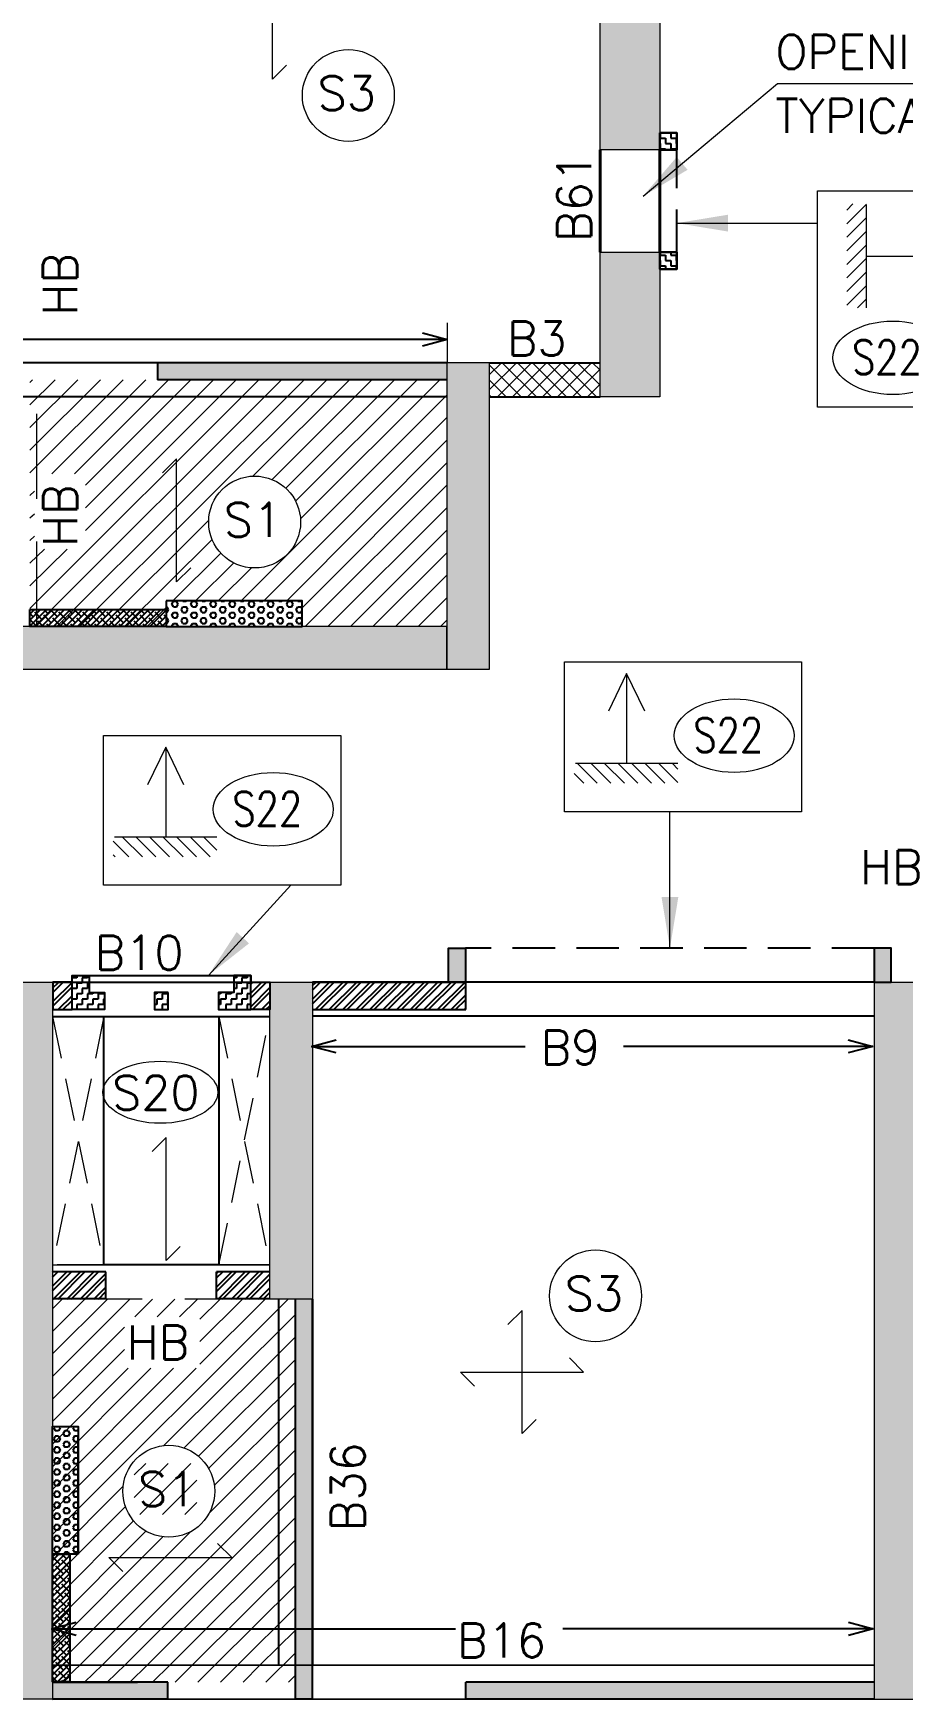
# Model space of a CAD drawing. Header units: millimetres. Extents: x 1181448 to 1317632, y -5734806 to -5633961.
# Drawn here: x 1213472 to 1218579, y -5648906 to -5639118 of the extents above; entities that cross this region are included whole.
import ezdxf

# ---------------------------------------------------------------- set-up
doc = ezdxf.new("R2010")
doc.units = ezdxf.units.MM
doc.header["$LTSCALE"] = 1000
doc.header["$MEASUREMENT"] = 0
for name, pattern in [('1', [0]), ('AUDIT_D_120904163729-0', [0]), ('DASHED', [0.75, 0.5, -0.25]), ('HIDDEN', [0.375, 0.25, -0.125]), ('T8(T9 IS SIMILAR) - TYPICAL FLOOR ELEVATION$0$AUDIT_D_120904163729-0', [0]), ('T8(T9 IS SIMILAR) - TYPICAL FLOOR ELEVATION$0$HIDDEN', [0.375, 0.25, -0.125])]:
    doc.linetypes.add(name, pattern=pattern)
doc.layers.get('0').update_dxf_attribs({"linetype": 'AUDIT_D_120904163729-0'})
for name, color, linetype in [('100 MM THK. NON-STRUCTURAL WALL', 134, 'Continuous'), ('100 MM THK. NON-STRUCTURAL WALL FOR LEDGE WALL BELOW WASHBASIN COUNTER', 47, 'Continuous'), ('150 MM THK. BLOCK WORK.', 223, 'Continuous'), ('A_dim', 1, 'Continuous'), ('S-BEAM', 20, 'Continuous'), ('SCPL-BEAMS NO.', 7, 'Continuous'), ('T8(T9 IS SIMILAR) - TYPICAL FLOOR ELEVATION$0$A-WALL-FEATURES', 6, 'T8(T9 IS SIMILAR) - TYPICAL FLOOR ELEVATION$0$AUDIT_D_120904163729-0')]:
    doc.layers.add(name, color=color, linetype=linetype)
for name, color, linetype, lineweight in [('160 THK. STRUCT WALL', 7, 'Continuous', 15), ('200 THK. NON-STRUCT WALL -1', 6, 'Continuous', 15), ('S-CUTOUT', 8, 'Continuous', 15), ('S-HATCH', 8, 'Continuous', 9), ('SCPL BEAM', 20, 'Continuous', 13), ('SCPL_DIM', 9, 'Continuous', 5), ('SCPL_SLAB MARK', 72, 'Continuous', 20)]:
    doc.layers.add(name, color=color, linetype=linetype, lineweight=lineweight)
for name, color, linetype, true_color in [('160MM THK.NON-STRUCTURAL WALLS', 7, 'Continuous', 0xea7b62), ('WALL - 0.16 thk STRUCTURAL', 7, '1', 0x24ffc8), ('WALL - 0.20 thk STRUCTURAL', 7, 'Continuous', 0xa60727)]:
    doc.layers.add(name, color=color, linetype=linetype, true_color=true_color)
doc.layers.add('WALL OPENING', color=7, linetype='Continuous', lineweight=40, true_color=0xe6e600)
doc.styles.add('ROMANS', font='romans.shx', dxfattribs={"width": 0.85})
doc.styles.add('SCPL', font='romans.shx')
doc.dimstyles.new('SCPL', dxfattribs={"dimscale": 0, "dimtxt": 300, "dimasz": 300, "dimexe": 100, "dimexo": 200, "dimgap": 150, "dimtad": 0, "dimdec": 0, "dimzin": 1, "dimdsep": 46, "dimtxsty": 'SCPL', "dimcen": 150, "dimclrd": 1, "dimclre": 2, "dimclrt": 5, "dimadec": 3, "dimazin": 0, "dimtfac": 1, "dimtdec": 0, "dimtofl": 0, "dimtmove": 2, "dimatfit": 3, "dimfxl": 0, "dimtolj": 1, "dimtzin": 0, "dimlwd": 15, "dimlwe": 13, "dimarcsym": 0})
doc.dimstyles.new('SCPL-DIM-150', dxfattribs={"dimscale": 100, "dimtxt": 2.25, "dimasz": 1.45, "dimexe": 1, "dimexo": 1, "dimgap": 1, "dimtad": 1, "dimdec": 0, "dimzin": 0, "dimdsep": 46, "dimtxsty": 'ROMANS', "dimblk": 'OPEN30', "dimcen": 0.09, "dimclrd": 256, "dimclre": 256, "dimclrt": 7, "dimadec": 0, "dimazin": 0, "dimtfac": 1, "dimtdec": 0, "dimtofl": 0, "dimtmove": 0, "dimatfit": 3, "dimldrblk": 'OPEN30', "dimfxl": 1, "dimtolj": 1, "dimtzin": 0, "dimarcsym": 0})
pattern_1 = [(45, (-27235.268, -16184.57), (-17.67767, 17.67767), []), (135, (-27235.268, -16184.57), (-53.033009, 17.67767), [62.5, -37.5])]
pattern_2 = [(45, (-1211317.99, 5714470.17), (-39.77475644, 39.77475644), []), (45, (-1211291.473, 5714470.17), (-39.77475644, 39.77475644), [])]
pattern_3 = [(45, (206682313.31, 159334334.52), (-66.291260736, 66.291260736), [])]

# ---------------------------------------------------------------- blocks, each defined once
blk = doc.blocks.new('A$C5F94338C')
at = {"layer": 'WALL - 0.16 thk STRUCTURAL', "true_color": 0x1f57ff}
h = blk.add_hatch(color=160, dxfattribs=at)
h.dxf.hatch_style = 1
h.paths.add_polyline_path([(31070, 18910), (31320.1, 18910), (31320, 20709.7), (31070, 20709.7)])
h = blk.add_hatch(color=160, dxfattribs=at)
h.dxf.hatch_style = 1
h.paths.add_polyline_path([(28460, 19160), (28460, 18910), (31070, 18910), (31070, 19160)])
h = blk.add_hatch(color=160, dxfattribs=at)
h.dxf.hatch_style = 1
h.paths.add_polyline_path([(28753.3, 12860.6), (28503.2, 12860.6), (28503.2, 17070.6), (28753.2, 17070.6)])
h = blk.add_hatch(color=160, dxfattribs=at)
h.dxf.hatch_style = 1
h.paths.add_polyline_path([(30279.6, 15210.3), (30029.5, 15210.3), (30029.7, 17070.7), (30279.7, 17070.7)])
h = blk.add_hatch(color=160, dxfattribs=at)
h.dxf.hatch_style = 1
h.paths.add_polyline_path([(33829.6, 17069.2), (33579.6, 17069.2), (33579.8, 12859.1), (33829.8, 12859.1)])
at = {"layer": 'WALL - 0.20 thk STRUCTURAL'}
h = blk.add_hatch(color=256, dxfattribs=at)
h.dxf.hatch_style = 1
h.paths.add_polyline_path([(32319.7, 21959.6), (31969.7, 21959.6), (31970, 25120), (32320, 25120)])
h = blk.add_hatch(color=256, dxfattribs=at)
h.dxf.hatch_style = 1
h.paths.add_polyline_path([(32320, 20510), (31970, 20510), (31970.3, 21360), (32320.4, 21360)])
at = {"layer": '160 THK. STRUCT WALL'}
for points in [[(32319.7, 21959.6), (31969.7, 21959.6), (31970, 25120), (32320, 25120)], [(32320, 20510), (31970, 20510), (31970.3, 21360), (32320.4, 21360)], [(31070, 18910), (31320.1, 18910), (31320, 20709.7), (31070, 20709.7)], [(28460, 19160), (28460, 18910), (31070, 18910), (31070, 19160)], [(33829.6, 17069.2), (33579.6, 17069.2), (33579.8, 12859.1), (33829.8, 12859.1)]]:
    blk.add_lwpolyline(points, close=True, dxfattribs=at)
at = {"layer": '160 THK. STRUCT WALL', "elevation": -0.3}
for points in [[(28753.3, 12860.6), (28503.2, 12860.6), (28503.2, 17070.6), (28753.2, 17070.6)], [(30279.6, 15210.3), (30029.5, 15210.3), (30029.7, 17070.7), (30279.7, 17070.7)]]:
    blk.add_lwpolyline(points, close=True, dxfattribs=at)
blk = doc.blocks.new('HS')
at = {"linetype": 'Continuous'}
for p, q in [((-9.28, 0), (9.28, 0)), ((-9.28, 0), (-7.16, -2.12)), ((9.28, 0), (7.16, 2.12))]:
    blk.add_line(p, q, dxfattribs=at)
blk = doc.blocks.new('One WAy')
at = {"xscale": -38.94666666665216, "yscale": 38.94666666665216, "zscale": 38.94666666665216, "rotation": 270}
blk.add_blockref('HS', (0, 0), dxfattribs=at)
blk = doc.blocks.new('A$C42226032')
at = {"layer": 'SCPL_SLAB MARK'}
h = blk.add_hatch(dxfattribs=at)
h.set_pattern_fill('ANSI31', color=256, scale=0.2, angle=90)
h.set_pattern_definition([(135, (-48.789575, -510.390865), (-0.0176776695, -0.0176776695), [])])
h.paths.add_polyline_path([(-0.1372, -0.2348), (-0.1372, -0.2863), (0.1337, -0.2863), (0.1337, -0.2348)])
for p, q in [((0, 0), (0, -0.2348)), ((0, 0), (-0.0473, -0.0981)), ((0.0473, -0.0981), (0, 0)), ((0.1337, -0.2348), (-0.1337, -0.2348))]:
    blk.add_line(p, q, dxfattribs=at)
blk = doc.blocks.new('_Open30')
at = {"color": 0, "linetype": 'ByBlock', "lineweight": -2}
for p, q in [((-1, 0.268), (0, 0)), ((0, 0), (-1, -0.268)), ((0, 0), (-1, 0))]:
    blk.add_line(p, q, dxfattribs=at)
blk = doc.blocks.new('A$C9d47b38f')
at = {"layer": '100 MM THK. NON-STRUCTURAL WALL', "linetype": 'ByBlock'}
h = blk.add_hatch(dxfattribs=at)
h.set_pattern_fill('ZIGZAG', color=5, scale=250)
h.set_pattern_definition([(0, (-1211317.337, 5713184.575), (31.25, 31.25), [31.25, -31.25]), (90, (-1211286.087, 5713184.575), (-31.25, 31.25), [31.25, -31.25])])
h.paths.add_polyline_path([(-24984.6, -6798.9), (-24984.6, -6498.9), (-24884.6, -6498.9), (-24884.6, -6698.9), (-24334.6, -6698.9), (-24334.6, -6338.9), (-24234.6, -6338.9), (-24234.6, -6798.9)])
h.paths.add_polyline_path([(-21084.6, -6798.9), (-21084.6, -6498.9), (-21184.6, -6498.9), (-21184.6, -6698.9), (-21734.6, -6698.9), (-21734.6, -6338.9), (-21834.6, -6338.9), (-21834.6, -6798.9)])
h.paths.add_polyline_path([(-20459.7, -4748.9), (-20459.7, -4548.9), (-20559.7, -4548.9), (-20559.7, -4748.9)])
h.paths.add_polyline_path([(-17959.7, -4548.9), (-17959.7, -4748.9), (-18059.7, -4748.9), (-18059.7, -4548.9)])
h.paths.add_polyline_path([(-14684.5, 3245.8), (-14684.5, 3445.8), (-14784.5, 3445.8), (-14784.5, 3245.8)])
h.paths.add_polyline_path([(-17185.3, 3445.8), (-17185.3, 3245.8), (-17285.3, 3245.8), (-17285.3, 3445.8)])
h.paths.add_polyline_path([(-15574.7, 11294.9), (-15104.5, 11294.9), (-15104.5, 10834.9), (-15204.5, 10834.9), (-15204.5, 11194.9), (-15574.7, 11194.9)])
h.paths.add_polyline_path([(-13004.5, 10834.9), (-13004.5, 11294.9), (-12184.7, 11294.9), (-12184.7, 11194.9), (-12904.5, 11194.9), (-12904.5, 10834.9)])
h.paths.add_polyline_path([(-11654.8, 12094.3), (-11654.8, 12294.3), (-11554.8, 12294.3), (-11554.8, 12094.3)])
h.paths.add_polyline_path([(-9454.7, 12294.3), (-9454.7, 12094.3), (-9354.7, 12094.3), (-9354.7, 12294.3)])
h.paths.add_polyline_path([(-635.5, 12294.3), (-635.5, 12094.3), (-735.5, 12094.3), (-735.5, 12294.3)])
h.paths.add_polyline_path([(1564.7, 12094.3), (1564.7, 12294.3), (1464.7, 12294.3), (1464.7, 12094.3)])
h.paths.add_polyline_path([(2914.5, 10834.9), (2914.5, 11294.9), (2094.9, 11294.9), (2094.9, 11194.9), (2814.5, 11194.9), (2814.5, 10834.9)])
h.paths.add_polyline_path([(5484.6, 11294.9), (5014.5, 11294.9), (5014.5, 10834.9), (5114.5, 10834.9), (5114.5, 11194.9), (5484.6, 11194.9)])
h.paths.add_polyline_path([(4594.4, 3245.8), (4594.4, 3445.8), (4694.4, 3445.8), (4694.4, 3245.8)])
h.paths.add_polyline_path([(7095.2, 3445.8), (7095.2, 3245.8), (7195.2, 3245.8), (7195.2, 3445.8)])
h.paths.add_polyline_path([(10369.5, -4748.9), (10369.5, -4548.9), (10469.5, -4548.9), (10469.5, -4748.9)])
h.paths.add_polyline_path([(7869.5, -4548.9), (7869.5, -4748.9), (7969.5, -4748.9), (7969.5, -4548.9)])
h.paths.add_polyline_path([(10994.5, -6798.9), (10994.5, -6498.9), (11094.5, -6498.9), (11094.5, -6698.9), (11644.4, -6698.9), (11644.4, -6338.9), (11744.4, -6338.9), (11744.4, -6798.9)])
h.paths.add_polyline_path([(14894.4, -6798.9), (14894.4, -6498.9), (14794.4, -6498.9), (14794.4, -6698.9), (14244.4, -6698.9), (14244.4, -6338.9), (14144.4, -6338.9), (14144.4, -6798.9)])
h.paths.add_polyline_path([(5684.6, -14400.1), (5584.6, -14400.1), (5584.6, -14600.1), (5039.5, -14600.1), (5039.5, -14240.1), (4939.5, -14240.1), (4939.5, -14700.1), (5684.6, -14700.1)])
h.paths.add_polyline_path([(2839.5, -14240.1), (2739.5, -14240.1), (2739.5, -14600.1), (2094.9, -14600.1), (2094.9, -14700.1), (2839.5, -14700.1)])
h.paths.add_polyline_path([(-635.5, -15699.5), (-635.5, -15499.5), (-735.5, -15499.5), (-735.5, -15699.5)])
h.paths.add_polyline_path([(1564.7, -15499.5), (1564.7, -15699.5), (1464.7, -15699.5), (1464.7, -15499.5)])
h.paths.add_polyline_path([(-9454.7, -15699.5), (-9454.7, -15499.5), (-9354.7, -15499.5), (-9354.7, -15699.5)])
h.paths.add_polyline_path([(-11654.8, -15499.5), (-11654.8, -15699.5), (-11554.8, -15699.5), (-11554.8, -15499.5)])
h.paths.add_polyline_path([(-12929.6, -14240.1), (-12829.6, -14240.1), (-12829.6, -14600.1), (-12185.1, -14600.1), (-12185.1, -14700.1), (-12929.6, -14700.1)])
h.paths.add_polyline_path([(-15774.7, -14400.1), (-15674.7, -14400.1), (-15674.7, -14600.1), (-15129.6, -14600.1), (-15129.6, -14240.1), (-15029.6, -14240.1), (-15029.6, -14700.1), (-15774.7, -14700.1)])
h = blk.add_hatch(dxfattribs=at)
h.set_pattern_fill('ZIGZAG', color=5, scale=250)
h.set_pattern_definition([(9e-15, (-1211317.557, 5713185.026), (31.25, 31.25), [31.25, -31.25]), (90, (-1211286.307, 5713185.026), (-31.25, 31.25), [31.25, -31.25])])
h.paths.add_polyline_path([(4585.1, 6884.7), (2885.1, 6884.7), (2885.1, 6784.7), (4585.1, 6784.7)])
h.paths.add_polyline_path([(1844.6, 7884.7), (1844.6, 7984.7), (-364.9, 7984.7), (-364.9, 7884.7), (785.2, 7884.7), (785.2, 7784.7), (885.2, 7784.7), (885.2, 7884.7)])
h.paths.add_polyline_path([(785.2, 6784.7), (-114.6, 6784.7), (-114.6, 6884.7), (785.2, 6884.7)])
h.paths.add_polyline_path([(-864.6, 6884.7), (-1464.6, 6884.7), (-1464.6, 6784.7), (-864.6, 6784.7)])
h.paths.add_polyline_path([(-3664.9, 4435), (-3764.9, 4435), (-3764.9, 5184.7), (-3664.9, 5184.7)])
h.paths.add_polyline_path([(-3664.9, 3535), (-3764.9, 3535), (-3764.9, 2635.1), (-3664.9, 2635.1)])
h.paths.add_polyline_path([(1085.2, 4584), (970.2, 4584), (970.2, 4484), (1185.3, 4484), (1185.2, 5084.7), (1085.2, 5084.7)])
h.paths.add_polyline_path([(-1564.8, 11994.7), (-2199.9, 11994.7), (-2199.9, 12094.7), (-1564.8, 12094.7)])
h = blk.add_hatch(dxfattribs=at)
h.set_pattern_fill('ZIGZAG', color=5, scale=250)
h.set_pattern_definition([(270, (25374.032, 1203.998), (31.25, -31.25), [31.25, -31.25]), (0, (25374.032, 1172.748), (31.25, 31.25), [31.25, -31.25])])
h.paths.add_polyline_path([(5834.7, 8234.7), (5834.7, 8134.7), (5935.2, 8134.7), (5935.2, 8234.7)])
h.paths.add_polyline_path([(5834.7, 7534.7), (5834.7, 7434.7), (5935.2, 7434.7), (5935.2, 7534.7)])
h = blk.add_hatch(dxfattribs=at)
h.set_pattern_fill('ZIGZAG', color=5, scale=250)
h.set_pattern_definition([(9e-15, (-1211317.337, 5713184.575), (31.25, 31.25), [31.25, -31.25]), (90, (-1211286.087, 5713184.575), (-31.25, 31.25), [31.25, -31.25])])
h.paths.add_polyline_path([(16044.5, -1564.9), (14694.5, -1564.9), (14694.5, -965), (14594.5, -965), (14594.5, -1564.9), (12514.5, -1564.9), (12514.5, -865), (12194.8, -865), (12194.8, -965), (12414.5, -965), (12414.5, -2264.9), (12194.8, -2264.9), (12194.8, -2364.9), (12514.5, -2364.9), (12514.5, -1664.9), (14594.5, -1664.9), (14594.5, -2479.9), (14694.5, -2479.9), (14694.5, -1664.9), (16044.5, -1664.9)])
h.paths.add_polyline_path([(16044.5, -64.9), (15444.5, -64.9), (15444.5, 35.1), (16044.5, 35.1)])
h.paths.add_polyline_path([(14694.5, 2485.1), (14594.5, 2485.1), (14594.5, -64.9), (14694.5, -64.9)])
h.paths.add_polyline_path([(14694.5, -4214.9), (14594.5, -4214.9), (14594.5, -3229.9), (14694.5, -3229.9)])
h.paths.add_polyline_path([(6325.1, -2190.5), (7145, -2190.5), (7145, -2290.5), (6325.1, -2290.5)])
h.paths.add_polyline_path([(5445.1, -2190.5), (4545, -2190.5), (4545, -2290.5), (5445.1, -2290.5)])
h.paths.add_polyline_path([(7094.7, -965.3), (4694.9, -965.3), (4694.9, -865.3), (7094.7, -865.3)])
h.paths.add_polyline_path([(3794.9, 1384.4), (3694.9, 1384.4), (3694.9, -965.3), (3794.9, -965.3)])
h.paths.add_polyline_path([(2944.9, -965.3), (2268.6, -965.3), (2268.6, -865.3), (2944.9, -865.3)])
h.paths.add_polyline_path([(4355.3, -7024), (5145, -7025.1), (5144.9, -6925.1), (5145, -6925.1), (5045, -6925.1), (4355.3, -6924)])
h.paths.add_polyline_path([(7830, 3244.7), (7345, 3245), (7345, 3144.5), (7829.9, 3144.5)])
h.paths.add_polyline_path([(14594.6, 4629.9), (14034.9, 4629.8), (14034.9, 4529.9), (14594.6, 4529.9)])
h.paths.add_polyline_path([(7045, -2539.4), (7145, -2539.4), (7145, -2289.4), (7045, -2289.4)])
h = blk.add_hatch(dxfattribs=at)
h.set_pattern_fill('ZIGZAG', color=5, scale=250, angle=180)
h.set_pattern_definition([(180, (1136259.525, -5719634.498), (-31.25, -31.25), [31.25, -31.25]), (270, (1136228.275, -5719634.498), (31.25, -31.25), [31.25, -31.25])])
h.paths.add_polyline_path([(2947.3, 3186), (2867.1, 3186), (2867.1, 3086), (2947.3, 3086)])
edge = h.paths.add_edge_path()
edge.add_line((2382.4, 3236), (2382.4, 3286))
edge.add_line((2382.4, 3286), (2482.4, 3286))
edge.add_line((2482.4, 3286), (2482.4, 3236))
edge.add_line((2482.4, 3236), (2482.4, 3186))
edge.add_line((2482.4, 3186), (2572.2, 3186))
edge.add_line((2572.2, 3186), (2572.2, 3086))
edge.add_line((2572.2, 3086), (2382.4, 3086.1))
edge.add_line((2382.4, 3086.1), (2382.4, 3236))
edge.add_line((3432.2, 3236), (3432.2, 3286))
edge.add_line((3432.2, 3286), (3332.2, 3286))
edge.add_line((3332.2, 3286), (3332.2, 3236))
edge.add_line((3332.2, 3236), (3332.2, 3186))
edge.add_line((3332.2, 3186), (3242.2, 3186))
edge.add_line((3242.2, 3186), (3242.2, 3086))
edge.add_line((3242.2, 3086), (3432.2, 3086))
edge.add_line((3432.2, 3086), (3432.2, 3236))
at = {"layer": '100 MM THK. NON-STRUCTURAL WALL FOR LEDGE WALL BELOW WASHBASIN COUNTER'}
h = blk.add_hatch(dxfattribs=at)
h.set_pattern_fill('ANSI38', color=5, scale=200)
h.set_pattern_definition(pattern_1)
h.paths.add_polyline_path([(2135.1, 5434.7), (2135.1, 5335), (2935.1, 5335), (2935.1, 5434.7)])
h = blk.add_hatch(dxfattribs=at)
h.set_pattern_fill('ANSI38', color=5, scale=200)
h.set_pattern_definition(pattern_1)
h.paths.add_polyline_path([(2368.6, -113.9), (2268.6, -113.9), (2268.6, -864.2), (2368.6, -864.2)])
at = {"layer": '150 MM THK. BLOCK WORK.', "linetype": 'ByBlock'}
h = blk.add_hatch(dxfattribs=at)
h.set_pattern_fill('HEX', color=5, scale=150)
h.set_pattern_definition([(9e-15, (-1211317.337, 5713184.575), (0, 32.47595264), [18.75, -37.5]), (120, (-1211317.337, 5713184.575), (-28.125, -16.23797632), [18.75, -37.5]), (60, (-1211298.587, 5713184.575), (-28.125, 16.23797632), [18.75, -37.5])])
h.paths.add_polyline_path([(2935.1, 5485), (2935.1, 5335), (3735.1, 5335), (3735.1, 5485)])
at = {"layer": '150 MM THK. BLOCK WORK.'}
h = blk.add_hatch(dxfattribs=at)
h.set_pattern_fill('HEX', color=5, scale=150, angle=180)
h.set_pattern_definition([(180, (-1211317.337, 5713184.575), (-4e-15, -32.47595264), [18.75, -37.5]), (300, (-1211317.337, 5713184.575), (28.125, 16.23797632), [18.75, -37.5]), (240, (-1211336.087, 5713184.575), (28.125, -16.23797632), [18.75, -37.5])])
h.paths.add_polyline_path([(2268.6, -113.9), (2418.6, -113.9), (2418.6, 635.4), (2268.6, 635.4)])
at = {"layer": '160MM THK.NON-STRUCTURAL WALLS', "linetype": 'ByBlock'}
h = blk.add_hatch(dxfattribs=at)
h.set_pattern_fill('ANSI32', color=5, scale=150)
h.set_pattern_definition(pattern_2)
h.paths.add_polyline_path([(2382.4, 3084.8), (2269.9, 3084.8), (2269.9, 3244.8), (2382.4, 3244.8)])
h = blk.add_hatch(dxfattribs=at)
h.set_pattern_fill('ANSI32', color=5, scale=150)
h.set_pattern_definition(pattern_2)
h.paths.add_polyline_path([(3544.9, 3244.6), (3432.4, 3244.6), (3432.4, 3084.8), (3544.9, 3084.8)])
h = blk.add_hatch(dxfattribs=at)
h.set_pattern_fill('ANSI32', color=5, scale=150)
h.set_pattern_definition(pattern_2)
h.paths.add_polyline_path([(4694.9, 3084.8), (3795, 3084.8), (3795, 3244.8), (4694.9, 3244.8)])
h = blk.add_hatch(dxfattribs=at)
h.set_pattern_fill('ANSI32', color=5, scale=150)
h.set_pattern_definition(pattern_2)
h.paths.add_polyline_path([(2581.7, 1544.2), (2268.5, 1544.2), (2268.5, 1384.1), (2581.7, 1384.1)])
h = blk.add_hatch(dxfattribs=at)
h.set_pattern_fill('ANSI32', color=5, scale=150)
h.set_pattern_definition([(45, (-1211317.34, 5713184.575), (-39.77475644, 39.77475644), []), (45, (-1211290.82, 5713184.575), (-39.77475644, 39.77475644), [])])
h.paths.add_polyline_path([(3544.9, 1544.2), (3231.7, 1544.2), (3231.7, 1384.2), (3544.9, 1384.2)])
at = {"layer": '200 THK. NON-STRUCT WALL -1', "linetype": 'ByBlock'}
h = blk.add_hatch(dxfattribs=at)
h.set_pattern_fill('ANSI37', color=5, scale=500)
h.set_pattern_definition([(45, (-1211317.34, 5713184.575), (-44.1941738, 44.1941738), []), (135, (-1211317.34, 5713184.575), (-44.1941738, -44.1941738), [])])
h.paths.add_polyline_path([(5484.9, 6684.7), (4835.4, 6684.7), (4835.4, 6884.7), (5484.9, 6884.7)])
at = {"layer": 'S-HATCH'}
h = blk.add_hatch(dxfattribs=at)
h.set_pattern_fill('ANSI31', color=5, scale=750)
h.set_pattern_definition(pattern_3)
edge = h.paths.add_edge_path(flags=16)
edge.add_arc((3455, 5948.9), 269.9, 0, 360)
h.paths.add_polyline_path([(3252.6, 5812.3), (3619.3, 5812.3), (3619.3, 6112.3), (3252.6, 6112.3)], flags=0)
h.paths.add_polyline_path([(2462.3, 5790), (2462.3, 6232.8), (2162.3, 6232.8), (2162.3, 5790)], flags=16)
h.paths.add_polyline_path([(4584.8, 6784.7), (2135.1, 6784.7), (2135.1, 5334.7), (4584.8, 5334.7)])
h.paths.add_polyline_path([(2935.1, 5335), (2935.1, 5485), (3735.1, 5485), (3735.1, 5335)], flags=16)
h = blk.add_hatch(dxfattribs=at)
h.set_pattern_fill('ANSI31', color=5, scale=750)
h.set_pattern_definition(pattern_3)
h.paths.add_polyline_path([(3694.9, 1385.1), (3544.2, 1385.1), (2267.9, 1385), (2267.9, -764.6), (2267.9, -764.6), (2267.9, 1385), (2267.9, 1385), (2267.9, 1385), (2267.9, -764.6), (2267.9, -764.6), (2267.9, 1385), (2267.9, 1385), (2267.9, -764.6), (3594.9, -764.6), (3594.9, -764.6), (2267.9, -764.7), (2267.9, -764.7), (3594.9, -764.6), (3594.9, -764.6), (2267.9, -764.6), (2267.9, -865.3), (3694.9, -865.2)])
edge = h.paths.add_edge_path(flags=16)
edge.add_arc((2950.7, 255.8), 269.9, 0, 360)
h.paths.add_polyline_path([(2690.6, 979.8), (3133.5, 979.8), (3133.5, 1279.8), (2690.6, 1279.8)], flags=16)
h.paths.add_polyline_path([(2748.3, 119.2), (3115, 119.2), (3115, 419.2), (2748.3, 419.2)])
at = {"layer": '100 MM THK. NON-STRUCTURAL WALL', "color": 5, "linetype": 'ByBlock'}
for p, q in [((4585.1, 6884.7, 0.2), (2885.1, 6884.7, 0.2)), ((2885.1, 6884.7, 0.2), (2885.1, 6784.7, 0.2)), ((4585.1, 6784.7, 0.2), (2885.1, 6784.7, 0.2)), ((3694.9, -965.3, 0.7), (3694.9, 1384.4, 0.7)), ((3794.9, -965.3, 0.7), (3794.9, 1384.4, 0.7)), ((2944.9, -865.3, 0.7), (2268.6, -865.3, 0.7)), ((2944.9, -965.3, 0.7), (2944.9, -865.3, 0.7)), ((7094.9, -865.3, 0.7), (4694.9, -865.3, 0.7)), ((4694.9, -965.3, 0.7), (4694.9, -865.3, 0.7)), ((2944.9, -965.3, 0.7), (2268.6, -965.3, 0.7)), ((3794.9, -965.3, 0.7), (3694.9, -965.3, 0.7)), ((7094.7, -965.3, 0.2), (4694.9, -965.3, 0.7))]:
    blk.add_line(p, q, dxfattribs=at)
at = {"layer": '100 MM THK. NON-STRUCTURAL WALL', "color": 5}
blk.add_line((2269.7, -865.3, 0.7), (2766.9, -865.3, 0.7), dxfattribs=at)
at = {"layer": '100 MM THK. NON-STRUCTURAL WALL', "color": 5, "linetype": 'ByBlock', "elevation": 0.2}
for points in [[(5834.7, 8234.7), (5834.7, 8134.7), (5935.2, 8134.7), (5935.2, 8234.7)], [(5834.7, 7534.7), (5834.7, 7434.7), (5935.2, 7434.7), (5935.2, 7534.7)], [(4594.4, 3245.8), (4594.4, 3445.8), (4694.4, 3445.8), (4694.4, 3245.8)], [(7095.2, 3445.8), (7095.2, 3245.8), (7195.2, 3245.8), (7195.2, 3445.8)]]:
    blk.add_lwpolyline(points, close=True, dxfattribs=at)
at = {"layer": '100 MM THK. NON-STRUCTURAL WALL', "color": 5, "elevation": 0.7}
for points in [[(2382.4, 3236), (2382.4, 3236), (2382.4, 3286), (2482.4, 3286), (2482.4, 3236), (2482.4, 3186), (2572.2, 3186), (2572.2, 3086), (2382.4, 3086.1), (2382.4, 3236)], [(3432.2, 3236), (3432.2, 3236), (3432.2, 3286), (3332.2, 3286), (3332.2, 3236), (3332.2, 3186), (3242.2, 3186), (3242.2, 3086), (3432.2, 3086), (3432.2, 3236)]]:
    blk.add_lwpolyline(points, dxfattribs=at)
blk.add_lwpolyline([(2947.3, 3186), (2867.1, 3186), (2867.1, 3086), (2947.3, 3086)], close=True, dxfattribs=at)
at = {"layer": '100 MM THK. NON-STRUCTURAL WALL FOR LEDGE WALL BELOW WASHBASIN COUNTER', "color": 5, "elevation": 0.2}
for points in [[(2135.1, 5434.7), (2935.1, 5434.7), (2935.1, 5335), (2135.1, 5335)], [(2268.6, -113.9), (2368.6, -113.9), (2368.6, -864.2), (2268.6, -864.2)]]:
    blk.add_lwpolyline(points, close=True, dxfattribs=at)
at = {"layer": '150 MM THK. BLOCK WORK.', "color": 5}
blk.add_line((2418.6, -113.9, 0.2), (2418.6, 585.8, 0.2), dxfattribs=at)
at = {"layer": '150 MM THK. BLOCK WORK.', "color": 5, "elevation": 0.2}
for points in [[(2935.1, 5485), (2935.1, 5335), (3735.1, 5335), (3735.1, 5485)], [(2418.6, -113.9), (2268.6, -113.9), (2268.6, 635.4), (2418.6, 635.4)]]:
    blk.add_lwpolyline(points, close=True, dxfattribs=at)
at = {"layer": '160MM THK.NON-STRUCTURAL WALLS', "color": 5, "linetype": 'ByBlock'}
for p, q in [((3795, 3246.1, 0.7), (4694.9, 3246.1, 0.7)), ((4694.9, 3086.1, 0.7), (4694.9, 3246.1, 0.7)), ((3794.9, 3086.1, 0.7), (4694.9, 3086.1, 0.7)), ((2581.7, 1545.5, 0.7), (2268.5, 1545.5, 0.7)), ((2581.7, 1385.5, 0.7), (2581.7, 1545.5, 0.7)), ((3231.7, 1385.5, 0.7), (3231.7, 1545.5, 0.7)), ((3544.8, 1545.4, 0.7), (3231.7, 1545.5, 0.7)), ((2581.7, 1385.5, 0.7), (2268.5, 1385.5, 0.7)), ((3544.8, 1385.4, 0.7), (3231.7, 1385.5, 0.7))]:
    blk.add_line(p, q, dxfattribs=at)
at = {"layer": '160MM THK.NON-STRUCTURAL WALLS', "color": 5, "linetype": 'ByBlock', "elevation": 0.7}
for points in [[(2382.4, 3246.1), (2269.9, 3246.1), (2269.9, 3086.1), (2382.4, 3086.1)], [(3432.4, 3246.1), (3544.9, 3246.1), (3544.9, 3086.1), (3432.4, 3086.1)]]:
    blk.add_lwpolyline(points, close=True, dxfattribs=at)
at = {"layer": '200 THK. NON-STRUCT WALL -1', "color": 5, "linetype": 'ByBlock'}
for p, q in [((5485.1, 6884.7, 0.2), (4835.4, 6884.7, 0.2)), ((5485.2, 6684.7, 0.2), (4835.4, 6684.7, 0.2))]:
    blk.add_line(p, q, dxfattribs=at)
at = {"layer": 'S-BEAM', "color": 5}
for p, q in [((4584.7, 6884.5, 0.3), (-1465, 6884.4, 0.3)), ((4834.7, 6884.5, 0.3), (5485, 6884.5, 0.3)), ((4834.9, 6884.4, 0.3), (5485.2, 6884.4, 0.1)), ((4584.7, 6684.5, 0.3), (-1465, 6684.4, 0.3)), ((4834.7, 6684.5, 0.3), (5485.1, 6684.5, 0.3)), ((2267.9, 3245.3, 0), (3544.3, 3245.4, 0)), ((7094.6, 3246.1, 0.7), (3794.5, 3246.2, 0.9)), ((2267.9, 3045.3, 0), (3544.4, 3045.4, 0)), ((7094.6, 3046.1, 0.7), (3794.5, 3046.2, 0.9)), ((3594.9, 1385.1, 0), (3594.9, -764.6, 0)), ((3794.9, 1385.1, 0), (3794.9, -764.6, 0)), ((2267.9, -764.7, 0), (7094.2, -764.3, -0.2)), ((2267.9, -964.7, 0), (7094.2, -964.3, -0.2))]:
    blk.add_line(p, q, dxfattribs=at)
at = {"layer": 'S-BEAM', "color": 5, "elevation": 0}
blk.add_lwpolyline([(2382.3, 3245.3), (2382.4, 3286), (3432.2, 3286), (3432.1, 3245.4)], dxfattribs=at)
blk.add_lwpolyline([(2570, 3045.3), (3245.2, 3045.4), (3245.2, 1585.1), (2570, 1585.1)], close=True, dxfattribs=at)
at = {"layer": 'S-CUTOUT', "color": 5, "elevation": 0}
for points in [[(2570, 3045.4), (2267.9, 3045.4), (2267.9, 1585.1), (2570, 1585.1)], [(3544.3, 3045.4), (3245.3, 3045.4), (3245.3, 1585.1), (3544.3, 1585.1)]]:
    blk.add_lwpolyline(points, close=True, dxfattribs=at)
at = {"layer": 'S-HATCH', "color": 5, "linetype": 'HIDDEN'}
for p, q in [((2267.9, 3045.3, 0), (2570, 1585.1, 0)), ((2570, 3045.3, 0), (2267.9, 1585.1, 0)), ((3245.2, 3045.4, 0), (3544.3, 1585.1, 0)), ((3245.4, 1585.1, 0), (3544.4, 3045.4, 0))]:
    blk.add_line(p, q, dxfattribs=at)
at = {"layer": 'SCPL BEAM', "color": 5, "linetype": 'HIDDEN', "ltscale": 2}
for p, q in [((2174.9, 5334.7, 0.9), (2174.9, 6684.4, 0.9)), ((3544.2, 1585.1, 0), (2267.9, 1585, 0)), ((3544.2, 1385.1, 0), (2267.9, 1385, 0))]:
    blk.add_line(p, q, dxfattribs=at)
at = {"layer": 'SCPL_DIM', "color": 5}
blk.add_line((4587.7, 6884.7, 0.2), (4587.7, 7118.1, 0.2), dxfattribs=at)
at = {"layer": 'SCPL_SLAB MARK', "color": 5}
for points, elevation in [([(6761, 7894.8), (7686.9, 7894.8), (7686.9, 6623.6), (6761, 6623.6)], 2.7), ([(5274.8, 5128.2), (6668.4, 5128.2), (6668.4, 4247.5), (5274.8, 4247.5)], 0.5), ([(2567.1, 4695.5), (3960.8, 4695.5), (3960.8, 3814.9), (2567.1, 3814.9)], 2.7)]:
    blk.add_lwpolyline(points, close=True, dxfattribs=dict(at, elevation=elevation))
for centre in [(4005.5, 8454.7, 0.2), (3455, 5948.9, 0.2), (5457.5, 1403.2, 0.2), (2950.7, 255.8, 0.2)]:
    blk.add_circle(centre, 269.9, dxfattribs=at)
for centre, major_axis, ratio in [((7204.4, 6913.2, 2.7), (-352.4, 0), 0.612892), ((6272.2, 4694, -1.8), (-352.4, 0), 0.612892), ((3564.5, 4261.3, 0.3), (-352.4, 0), 0.612892), ((2901.5, 2599.5, 0.2), (-337.6, 0), 0.540494)]:
    blk.add_ellipse(centre, major_axis=major_axis, ratio=ratio, start_param=-1.570796, end_param=4.712389, dxfattribs=at)
at = {"layer": 'T8(T9 IS SIMILAR) - TYPICAL FLOOR ELEVATION$0$A-WALL-FEATURES', "color": 5, "linetype": 'T8(T9 IS SIMILAR) - TYPICAL FLOOR ELEVATION$0$HIDDEN'}
for p, q in [((5935.2, 7534.7, 0.2), (5935.2, 8134.7, 0.2)), ((7095.2, 3445.8, 0.8), (4694.4, 3445.8, 0.2))]:
    blk.add_line(p, q, dxfattribs=at)
at = {"layer": 'T8(T9 IS SIMILAR) - TYPICAL FLOOR ELEVATION$0$A-WALL-FEATURES', "color": 5, "linetype": 'ByBlock', "elevation": 0.2}
for points in [[(5834.7, 8234.7), (5935.2, 8234.7), (5935.2, 8134.7), (5834.7, 8134.7)], [(5834.7, 7534.7), (5935.2, 7534.7), (5935.2, 7434.7), (5834.7, 7434.7)], [(4594.4, 3245.8), (4594.4, 3445.8), (4694.4, 3445.8), (4694.4, 3245.8)], [(7095.2, 3445.8), (7095.2, 3245.8), (7195.2, 3245.8), (7195.2, 3445.8)]]:
    blk.add_lwpolyline(points, close=True, dxfattribs=at)
at = {"layer": 'WALL OPENING', "color": 5, "linetype": 'DASHED', "ltscale": 150}
for p, q in [((5484.8, 8134.4, 0.3), (5484.8, 7534.4, 0.3)), ((5834.8, 8134.4, 0.3), (5834.8, 7534.4, 0.3))]:
    blk.add_line(p, q, dxfattribs=at)
at = {"layer": '160 THK. STRUCT WALL', "color": 5}
blk.add_blockref('A$C5F94338C', (-26485.3, -13825.3, 0.2), dxfattribs=at)
at = {"layer": 'SCPL_SLAB MARK', "color": 5, "xscale": -1}
for p in [(3559.4, 8911, 0.2), (2996.8, 5958.6, 0.2), (2935.6, 1972.9, 0.2), (5025.9, 956.3, 0.2)]:
    blk.add_blockref('One WAy', p, dxfattribs=at)
at = {"layer": 'SCPL_SLAB MARK', "color": 5, "xscale": 2251.770066891658, "yscale": 2251.770066891658, "zscale": 2251.770066891658}
for p, rotation in [((7577.6, 7508.2, 0.3), 269.9987816768055), ((5640.4, 5058.9, -1.8), 359.9987816768055), ((2932.7, 4626.2, 0.3), 359.9987816768055)]:
    blk.add_blockref('A$C42226032', p, dxfattribs=dict(at, rotation=rotation))
at = {"layer": 'SCPL_SLAB MARK', "color": 5, "xscale": -1, "rotation": 270}
for p in [(5025.9, 956.3, 0.2), (2959, -133.1, 0.2)]:
    blk.add_blockref('One WAy', p, dxfattribs=at)
at = {"layer": 'SCPL-BEAMS NO.', "color": 5, "style": 'SCPL'}
for s, p in [('OPENING IN WALL', (6513.7, 8610.3, 0.7)), ('TYPICAL', (6513.7, 8235.1, 0.7)), ('B3', (4936.6, 6926.2, 0.9)), ('B10', (2514.5, 3318.7, 1.4)), ('B9', (5135, 2763, 2.4)), ('HB', (2702.5, 1029.8, 0)), ('B16', (4643.8, -720.1, 0.3))]:
    blk.add_text(s, height=200, dxfattribs=at).set_placement(p)
for s, rotation, p in [('B61', 90, (5432.8, 7593.4, -0.6)), ('HB', 90, (2411.7, 7160.2, -0.4)), ('HB', 90, (2412.3, 5801.9, 0.1)), ('HB', 0.00174, (7010.3, 3822.3, 5)), ('B36', 90, (4103.1, 20.6, 0.2))]:
    blk.add_text(s, height=200, rotation=rotation, dxfattribs=at).set_placement(p)
at = {"layer": 'SCPL_SLAB MARK', "color": 5, "style": 'SCPL'}
for s, p in [('S3', (3824.6, 8368.1, 0.2)), ('S1', (3274, 5862.3, 0.2)), ('S20', (2617.9, 2496.7, 0.2)), ('S3', (5276.6, 1316.6, 0.2)), ('S1', (2769.7, 169.2, 0.2))]:
    blk.add_text(s, height=200, dxfattribs=at).set_placement(p)
at = {"layer": 'SCPL_SLAB MARK', "color": 5, "style": 'SCPL', "width": 0.8}
for p in [(6963.5, 6816.9, 2.7), (6031.3, 4597.7, -1.8), (3323.6, 4165, 0.3)]:
    blk.add_text('S22', height=200, dxfattribs=at).set_placement(p)
at = {"layer": 'S-BEAM', "color": 5}
for points, override in [([(5736.5, 7862.9, 0.3), (6527.1, 8524.6, 0.3), (7676.5, 8524.6, 0.3)], {"dimscale": 1, "dimfxlon": 1, "dimtfill": 1, "dimarcsym": 1}), ([(5935.1, 7704.5, 0.2), (6761, 7704.5, 0.2)], {"dimscale": 1, "dimfxlon": 1, "dimtfill": 1, "dimarcsym": 1}), ([(5894.7, 3445.8, 0.5), (5894.7, 4247.5, 0.5)], {"dimscale": 1}), ([(3183.2, 3286, 2.6), (3667.4, 3814.9, 2.6)], {"dimscale": 1})]:
    blk.add_leader(points, dimstyle='SCPL', override=override, dxfattribs=at)
at = {"layer": 'SCPL_DIM', "color": 5}
for points in [[(4586.4, 7020.6, 0.2), (1695.9, 7020.6, 0.2)], [(3788.6, 2869.2, 0.2), (5044.5, 2869.2, 0.2)], [(7087, 2869.2, 0.2), (5621.4, 2869.2, 0.2)], [(2262.3, -552.1, 0.3), (4634.5, -552.1, 0.3)], [(7088.7, -552.1, 0.3), (5266.3, -552.1, 0.3)]]:
    blk.add_leader(points, dimstyle='SCPL-DIM-150', override={"dimgap": 1, "dimtad": 0, "dimfxl": 150, "dimtfill": 1}, dxfattribs=at)

msp = doc.modelspace()

# ---------------------------------------------------------------- block references
at = {"layer": 'A_dim', "linetype": 'ByBlock'}
msp.add_blockref('A$C9d47b38f', (1211317.3, -5647937.5, -0.2), dxfattribs=at)

doc.saveas('drawing.dxf')
